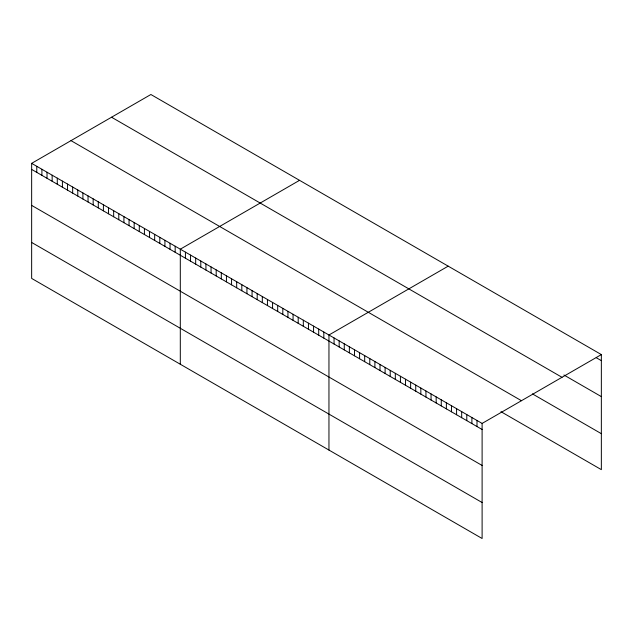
<?xml version="1.0" encoding="UTF-8"?>
<svg xmlns="http://www.w3.org/2000/svg" width="633" height="633" viewBox="0 0 633 633"><rect width="100%" height="100%" fill="white"/><g stroke="black" fill="none" stroke-linecap="round" stroke-linejoin="round"><path stroke-width="0.95" d="M31.65 163.354L482.109 423.422L482.109 538.493L31.65 278.417L31.65 163.354L150.891 94.507L601.35 354.583L601.35 469.646L500.948 411.679M299.544 180.334L180.302 249.18L180.302 364.244M448.196 266.153L328.954 334.999L328.954 450.063M482.109 423.422L601.35 354.583M596.246 357.7L601.35 360.644M563.916 374.997L601.35 396.614M111.543 117.232L562.001 377.3M532.432 393.884L601.35 433.676M70.999 140.637L521.457 400.705M31.65 169.422L482.109 429.49M31.65 205.393L482.109 465.461M31.65 242.455L482.109 502.523M476.997 420.478L476.997 426.539M471.894 417.527L471.894 423.596M466.79 414.583L466.79 420.644M461.686 411.632L461.686 417.701M456.583 408.689L456.583 414.75M451.471 405.737L451.471 411.806M446.368 402.794L446.368 408.855M441.264 399.842L441.264 405.911M436.161 396.899L436.161 402.96M431.057 393.948L431.057 400.016M425.946 391.004L425.946 397.065M420.842 388.053L420.842 394.122M415.739 385.109L415.739 391.17M410.635 382.158L410.635 388.227M405.531 379.214L405.531 385.275M400.42 376.263L400.42 382.332M395.316 373.32L395.316 379.381M390.213 370.368L390.213 376.437M385.109 367.425L385.109 373.486M380.006 364.473L380.006 370.542M374.894 361.53L374.894 367.591M369.791 358.579L369.791 364.648M364.687 355.635L364.687 361.696M359.584 352.684L359.584 358.753M354.48 349.74L354.48 355.801M349.369 346.789L349.369 352.858M344.265 343.846L344.265 349.907M339.161 340.894L339.161 346.963M334.058 337.951L334.058 344.012M323.827 332.04L323.827 338.109M318.7 329.081L318.7 335.15M313.572 326.122L313.572 332.19M308.445 323.162L308.445 329.231M303.318 320.203L303.318 326.272M298.198 317.244L298.198 323.313M293.071 314.284L293.071 320.353M287.944 311.325L287.944 317.394M282.816 308.366L282.816 314.435M277.689 305.407L277.689 311.476M272.57 302.447L272.57 308.516M267.442 299.488L267.442 305.557M262.315 296.529L262.315 302.598M257.188 293.57L257.188 299.638M252.061 290.61L252.061 296.679M246.933 287.651L246.933 293.72M241.814 284.692L241.814 290.761M236.687 281.732L236.687 287.801M231.559 278.773L231.559 284.842M226.432 275.814L226.432 281.875M221.305 272.855L221.305 278.916M216.185 269.895L216.185 275.956M211.058 266.936L211.058 272.997M205.931 263.977L205.931 270.038M200.803 261.018L200.803 267.079M195.676 258.058L195.676 264.119M190.549 255.099L190.549 261.16M185.429 252.14L185.429 258.201M175.175 246.221L175.175 252.282M170.048 243.262L170.048 249.323M164.92 240.303L164.92 246.364M159.801 237.343L159.801 243.404M154.674 234.384L154.674 240.445M149.546 231.425L149.546 237.486M144.419 228.466L144.419 234.526M139.292 225.506L139.292 231.567M134.164 222.547L134.164 228.608M129.045 219.588L129.045 225.649M123.918 216.628L123.918 222.689M118.79 213.669L118.79 219.73M113.663 210.71L113.663 216.771M108.536 207.743L108.536 213.812M103.408 204.783L103.408 210.852M98.289 201.824L98.289 207.893M93.162 198.865L93.162 204.934M88.034 195.906L88.034 201.974M82.907 192.946L82.907 199.015M77.78 189.987L77.78 196.056M72.66 187.028L72.66 193.097M67.533 184.068L67.533 190.137M62.406 181.109L62.406 187.178M57.279 178.15L57.279 184.219M52.151 175.191L52.151 181.26M47.024 172.231L47.024 178.3M41.905 169.272L41.905 175.341M36.777 166.313L36.777 172.382"/></g></svg>
